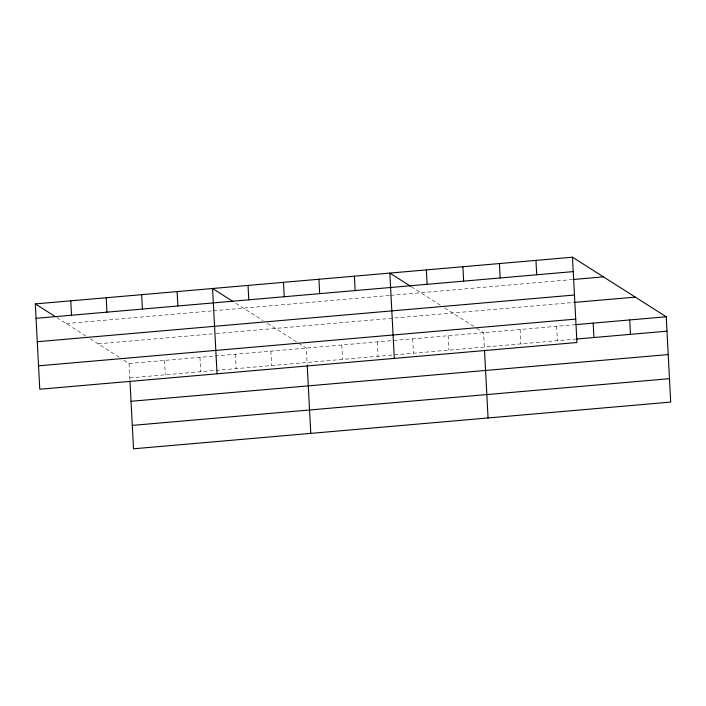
<?xml version="1.0" encoding="UTF-8"?>
<svg xmlns="http://www.w3.org/2000/svg" width="706" height="706" viewBox="0 0 706 706"><rect width="100%" height="100%" fill="white"/><g stroke="black" fill="none" stroke-linecap="round" stroke-linejoin="round"><path stroke-width="0.53" stroke-dasharray="3.53 2.65" d="M66.24 323.577L212.347 310.869M213.424 310.772L389.624 295.452M390.692 295.355L572.266 279.567M98.108 343.831L215.215 333.647M216.292 333.55L574.057 302.442M123.894 360.21L129.048 363.484L213.918 356.106M214.995 356.009L574.905 324.716M129.798 377.886L575.664 339.118M411.324 286.733L440.253 305.124M444.683 307.931L474.132 326.649M476.709 328.281L483.584 332.65L484.457 349.188M235.769 303.245L262.985 320.533M267.415 323.348L296.864 342.066M298.585 343.151L306.316 348.067L307.181 364.596M56.78 317.568L86.6 336.515M90.139 338.765L119.596 357.474M556.646 326.304L557.396 340.707M520.119 329.481L520.869 343.884M448.133 335.738L448.892 350.141M412.683 338.818L413.434 353.221M377.225 341.907L377.984 356.309M341.775 344.987L342.525 359.389M270.866 351.156L271.616 365.558M235.407 354.235L236.166 368.638M199.957 357.315L200.707 371.718M164.498 360.404L165.257 374.807M129.048 363.484L129.913 380.013"/><path stroke-width="1.06" d="M572.478 257.205L576.952 342.516L39.774 389.227L35.3 303.915L572.478 257.205L666.226 316.773L670.7 402.085L133.522 448.795L129.966 381.081M36.059 318.318L573.237 271.607M573.334 279.479L603.418 276.858M37.277 341.722L574.463 295.011M574.057 302.442L635.294 297.111M38.548 365.832L575.725 319.112M575.981 324.619L666.226 316.773M576.74 339.021L666.985 331.176M131.025 401.29L668.211 354.571M132.296 425.4L669.473 378.681M410.468 286.195L389.836 273.09L394.31 358.401M233.192 301.603L212.568 288.498L217.042 373.809M35.3 303.915L55.068 316.473M629.699 319.95L630.458 334.353M593.172 323.127L593.931 337.53M535.951 260.382L536.71 274.784M499.424 263.559L500.183 277.961M484.51 350.247L488.058 417.97M462.898 266.736L463.648 281.138M426.371 269.913L427.121 284.315M354.386 276.17L355.144 290.572M318.935 279.249L319.686 293.652M307.242 365.664L310.79 433.378M283.477 282.338L284.236 296.741M248.027 285.418L248.777 299.821M177.118 291.587L177.868 305.989M141.659 294.667L142.418 309.069M106.209 297.747L106.959 312.158M70.75 300.835L71.509 315.238"/></g></svg>
